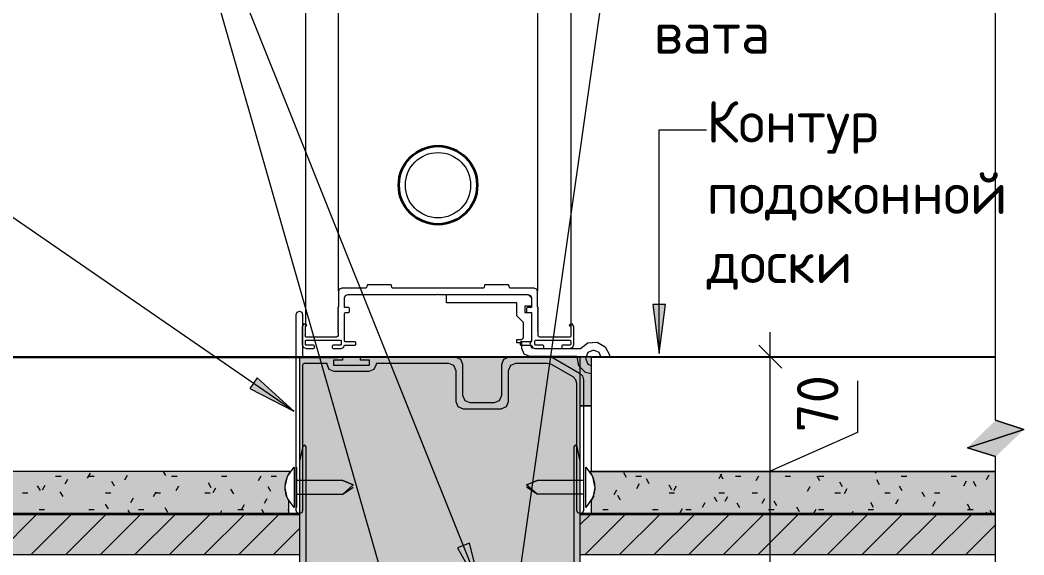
# Model space of a CAD drawing. Header units: millimetres. Extents: x -7839 to 81213, y -1545 to 30369.
# Drawn here: x 77349 to 81079, y 10248 to 12234 of the extents above; entities that cross this region are included whole.
import ezdxf

# ---------------------------------------------------------------- set-up
doc = ezdxf.new("R2010")
doc.units = ezdxf.units.MM
doc.layers.add('PDF _Геометрия', color=7, linetype='Continuous')
doc.layers.add('PDF _Текст', color=7, linetype='Continuous')
doc.layers.add('PDF _Сплошная заливка', color=7, linetype='Continuous', true_color=0xffffff)
doc.styles.add('PDF ISOCPEUR', font='isocpeur.ttf')

msp = doc.modelspace()

# ---------------------------------------------------------------- hatches: boundary and pattern name
at = {"layer": 'PDF _Сплошная заливка', "lineweight": 25, "transparency": 33554559}
msp.add_hatch(color=256, dxfattribs=at).paths.add_polyline_path([(79430.917, 10801.581), (79470.956, 10801.581), (79470.956, 10981.864), (80974.053, 10981.864), (80974.053, 10983.503), (72542.3, 10983.503), (72542.3, 10981.864), (79430.917, 10981.864)])
h = msp.add_hatch(color=256, dxfattribs=at)
h.paths.add_polyline_path([(79157.165, 8596.28), (79484.531, 8596.28), (79484.531, 9162.647), (79521.878, 9162.647), (79521.878, 9528.129), (79484.531, 9528.129), (79484.531, 10094.496), (78334.285, 10094.496), (78334.285, 9528.129), (78296.939, 9528.129), (78296.939, 9162.647), (78334.285, 9162.647), (78334.285, 8596.28)], flags=0)
h.paths.add_polyline_path([(78530.503, 10134.534), (79430.917, 10134.534), (79430.917, 10981.864), (78387.899, 10981.864), (78387.899, 10134.534)], flags=0)
h = msp.add_hatch(color=256, dxfattribs=at)
h.paths.add_polyline_path([(75182.721, 7482.325), (75349.583, 7482.325), (75349.583, 10399.715), (78347.862, 10399.715), (78347.862, 10448.428), (78338.58, 10469.47), (78334.317, 10492.07), (78335.295, 10515.047), (78341.463, 10537.203), (78352.5, 10557.38), (75167.661, 10557.38), (75167.661, 7482.325)], flags=0)
h.paths.add_polyline_path([(80323.073, 10399.715), (80974.053, 10399.715), (80974.053, 10557.38), (79466.317, 10557.38), (79477.354, 10537.203), (79483.522, 10515.047), (79484.5, 10492.07), (79480.238, 10469.47), (79470.956, 10448.428), (79470.956, 10399.715), (79480.238, 10399.715)], flags=0)
h = msp.add_hatch(color=256, dxfattribs=at)
h.paths.add_polyline_path([(75524.507, 10248.113), (78387.899, 10248.113), (78387.899, 10399.715), (75501.185, 10399.715), (75501.185, 10248.113)], flags=0)
h.paths.add_polyline_path([(80974.053, 10248.113), (80974.053, 10399.715), (79430.917, 10399.715), (79430.917, 10248.113), (80323.073, 10248.113)], flags=0)

# ---------------------------------------------------------------- linework, layer by layer
at = {"layer": 'PDF _Геометрия', "lineweight": 20, "transparency": 33554687}
for points in [[(80974.053, 10748.153), (80974.053, 14424.917), (76825.348, 14424.917)], [(80974.053, 10983.503), (72542.3, 10983.503), (80974.053, 10983.503)], [(72542.3, 10981.864), (78530.503, 10981.864), (72542.3, 10981.864)], [(79470.956, 10801.581), (79430.917, 10801.581), (79470.956, 10801.581)], [(76825.348, 7482.325), (80974.053, 7482.325), (80974.053, 10613.023), (80869.019, 10646.375), (80974.053, 10679.727), (81079.143, 10713.873), (80974.053, 10748.018), (81079.143, 10713.873), (80974.053, 10679.727), (80869.019, 10646.375), (80974.053, 10613.023)]]:
    msp.add_lwpolyline(points, dxfattribs=at)
at = {"layer": 'PDF _Геометрия', "lineweight": 9, "transparency": 33554687}
for points in [[(78409.288, 14424.917), (78409.288, 11098.835)], [(79272.082, 14424.917), (79272.082, 11227.068), (79268.53, 11235.644), (79259.953, 11239.197), (79168.993, 11239.197), (79164.579, 11251.324), (79076.383, 11251.324), (79071.968, 11239.197), (78732.381, 11239.197), (78727.967, 11251.324), (78639.771, 11251.324), (78635.356, 11239.197), (78544.395, 11239.197), (78535.82, 11235.644), (78532.268, 11227.068), (78532.268, 14424.917)], [(79395.061, 14424.917), (79395.061, 11098.835)], [(79064.115, 10114.338), (77827.644, 13202.038), (72913.572, 13195.666)], [(79154.24, 8566.121), (77827.644, 13202.038), (77464.415, 13202.038), (76857.697, 13202.038)], [(79165.376, 9892.037), (79527.646, 12435.122), (79703.757, 12435.122)], [(78366.801, 10782.31), (78230.509, 10905.165), (78203.355, 10865.703), (78366.801, 10782.31), (76281.494, 12217.197), (72922.527, 12199.951)], [(79724.031, 10996.19), (79724.031, 11827.4), (79900.141, 11827.4)], [(78532.268, 11227.068), (78532.268, 11170.006), (78530.018, 11168.61), (78530.018, 11164.488), (78532.268, 11163.093), (78530.018, 11161.697), (78530.018, 11157.575), (78532.268, 11156.18), (78530.018, 11154.784), (78530.018, 11150.662), (78532.268, 11149.266), (78530.018, 11147.872), (78530.018, 11143.749), (78532.268, 11142.353), (78530.018, 11140.958), (78530.018, 11136.836), (78532.268, 11135.441), (78530.018, 11134.045), (78530.018, 11129.923), (78532.268, 11128.528), (78530.018, 11127.132), (78530.018, 11123.01), (78532.268, 11121.615), (78530.018, 11120.219), (78530.018, 11116.097), (78532.268, 11114.701), (78530.018, 11113.306), (78530.018, 11109.184), (78532.268, 11107.788), (78530.018, 11106.393), (78530.018, 11102.271), (78532.268, 11100.875), (78530.018, 11099.48), (78530.018, 11095.358), (78532.268, 11093.963), (78530.018, 11092.567), (78530.018, 11088.445), (78532.268, 11087.049), (78530.018, 11085.654), (78530.018, 11081.532), (78532.268, 11080.136), (78529.467, 11077.915), (78529.467, 11075.445), (78530.569, 11074.57), (78530.569, 11063.339), (78528.792, 11059.051), (78524.505, 11057.275), (78412.321, 11057.275), (78410.176, 11058.163), (78409.288, 11060.307), (78409.288, 11061.277), (78406.862, 11063.703), (78409.288, 11066.129), (78409.288, 11098.874), (78413.853, 11098.874), (78414.862, 11100.966), (78414.095, 11103.159), (78403.4, 11105.755), (78397.16, 11096.691), (78397.16, 11029.987), (78401.6, 11019.267), (78412.321, 11014.827), (78439.609, 11014.827), (78441.753, 11015.714), (78442.64, 11017.859), (78442.64, 11023.923), (78441.753, 11026.066), (78439.609, 11026.955), (78412.321, 11026.955), (78410.176, 11027.842), (78409.288, 11029.987), (78409.288, 11042.114), (78410.176, 11044.259), (78412.321, 11045.147), (78539.666, 11045.147), (78541.809, 11044.259), (78542.697, 11042.114), (78542.697, 11029.987), (78541.809, 11027.842), (78539.666, 11026.955), (78512.377, 11026.955), (78510.233, 11026.066), (78509.345, 11023.923), (78509.345, 11017.859), (78510.233, 11015.714), (78512.377, 11014.827), (78542.818, 11014.827), (78551.309, 11018.343), (78554.825, 11026.833), (78554.825, 11026.955), (78594.242, 11026.955), (78596.386, 11027.842), (78597.274, 11029.987), (78597.274, 11036.05), (78596.386, 11038.195), (78594.242, 11039.082), (78557.858, 11039.082), (78555.714, 11039.971), (78554.825, 11042.114), (78554.825, 11145.204), (78555.714, 11147.347), (78557.858, 11148.236), (78569.985, 11148.236), (78572.129, 11149.123), (78573.018, 11151.268), (78573.018, 11163.396), (78572.129, 11165.54), (78569.985, 11166.428), (78554.825, 11166.428), (78554.825, 11202.812), (78558.377, 11211.388), (78566.954, 11214.94), (78900.598, 11214.94), (78902.175, 11216.517), (78903.751, 11214.94), (79237.396, 11214.94), (79245.972, 11211.388), (79249.524, 11202.812), (79249.524, 11166.428), (79234.363, 11166.428), (79232.22, 11165.54), (79231.332, 11163.396), (79231.332, 11151.268), (79232.22, 11149.123), (79234.363, 11148.236), (79246.491, 11148.236), (79248.636, 11147.347), (79249.524, 11145.204), (79249.524, 11042.114), (79248.636, 11039.971), (79246.491, 11039.082), (79210.108, 11039.082), (79207.963, 11038.195), (79207.075, 11036.05), (79207.075, 11029.987), (79207.963, 11027.842), (79210.108, 11026.955), (79249.524, 11026.833), (79249.524, 11026.955)], [(79249.524, 11026.833), (79253.041, 11018.343), (79261.53, 11014.827), (79291.973, 11014.827), (79294.116, 11015.714), (79295.004, 11017.859), (79295.004, 11023.923), (79294.116, 11026.066), (79291.973, 11026.955), (79264.684, 11026.955), (79262.539, 11027.842), (79261.652, 11029.987), (79261.652, 11042.114), (79262.539, 11044.259), (79264.684, 11045.147), (79392.029, 11045.147), (79394.173, 11044.259), (79395.061, 11042.114), (79395.061, 11029.987), (79394.173, 11027.842), (79392.029, 11026.955), (79364.741, 11026.955), (79362.596, 11026.066), (79361.708, 11023.923), (79361.708, 11017.859), (79362.596, 11015.714), (79364.741, 11014.827), (79392.029, 11014.827), (79402.749, 11019.267), (79407.189, 11029.987), (79407.189, 11096.691), (79400.948, 11105.755), (79390.254, 11103.159), (79389.486, 11100.966), (79390.495, 11098.874), (79395.061, 11098.874), (79395.061, 11066.129), (79397.486, 11063.703), (79395.061, 11061.277), (79395.061, 11060.307), (79394.173, 11058.163), (79392.029, 11057.275), (79279.844, 11057.275), (79275.556, 11059.051), (79273.78, 11063.339), (79273.78, 11074.57), (79274.881, 11075.445), (79274.881, 11077.915), (79272.082, 11080.136), (79274.33, 11081.532), (79274.33, 11085.654), (79272.082, 11087.049), (79274.33, 11088.445), (79274.33, 11092.567), (79272.082, 11093.963), (79274.33, 11095.358), (79274.33, 11099.48), (79272.082, 11100.875), (79274.33, 11102.271), (79274.33, 11106.393), (79272.082, 11107.788), (79274.33, 11109.184), (79274.33, 11113.306), (79272.082, 11114.701), (79274.33, 11116.097), (79274.33, 11120.219), (79272.082, 11121.615), (79274.33, 11123.01), (79274.33, 11127.132), (79272.082, 11128.528), (79274.33, 11129.923), (79274.33, 11134.045), (79272.082, 11135.441), (79274.33, 11136.836), (79274.33, 11140.958), (79272.082, 11142.353), (79274.33, 11143.749), (79274.33, 11147.872), (79272.082, 11149.266), (79274.33, 11150.662), (79274.33, 11154.784), (79272.082, 11156.18), (79274.33, 11157.575), (79274.33, 11161.697), (79272.082, 11163.093), (79274.33, 11164.488), (79274.33, 11168.61), (79272.082, 11170.006), (79272.082, 11227.068)], [(79470.956, 10920.788), (79449.669, 10925.908), (79425.998, 10950.772), (79419.621, 10984.506), (79243.46, 10984.506), (79222.02, 10993.387), (79213.139, 11014.827), (79213.139, 11036.05), (79194.947, 11036.05), (79194.947, 11048.179), (79213.139, 11048.179), (79219.203, 11054.243), (79219.203, 11111.852), (79194.947, 11136.107), (79194.947, 11184.62), (78934.193, 11184.62), (78934.193, 11214.94), (79237.396, 11214.94), (79249.524, 11202.812), (79249.524, 11172.492), (79225.267, 11172.492), (79225.267, 11148.236), (79249.524, 11148.236), (79249.524, 11045.851), (79243.49, 11031.246), (79251.16, 11017.43), (79266.746, 11014.827), (79431.446, 11014.827), (79458.975, 11035.337), (79493.231, 11037.612), (79523.232, 11020.923), (79539.364, 10990.617), (79538.619, 10981.864)], [(80136.481, 8465.281), (80136.481, 10134.534), (80136.481, 11075.467)], [(79508.86, 10981.864), (79501.397, 10999.882), (79479.958, 11008.762), (79458.519, 10999.882), (79449.637, 10978.442), (79458.519, 10957.003), (79470.956, 10951.851)], [(80093.61, 11027.379), (80136.481, 10984.506), (80179.354, 10941.633)], [(79430.917, 10134.534), (79430.917, 10981.864), (78387.899, 10981.864), (78387.899, 10134.534)], [(79334.42, 10984.506), (80136.481, 10984.506), (80227.443, 10984.506)], [(80974.053, 10981.864), (79470.956, 10981.864), (79470.956, 10557.38), (80974.053, 10557.38)], [(80461.137, 10894.108), (80461.137, 10702.876), (80136.481, 10559.52)], [(75349.583, 7482.325), (75349.583, 10399.715), (78347.862, 10399.715), (78347.862, 10448.428), (78338.58, 10469.47), (78334.317, 10492.07), (78335.295, 10515.047), (78341.463, 10537.203), (78352.5, 10557.38), (75167.661, 10557.38), (75167.661, 7482.325)], [(77890.655, 10542.75), (77882.207, 10557.38)], [(78344.145, 10542.107), (78367.116, 10573.887), (78367.116, 10424.723), (78344.539, 10455.959)], [(78376.483, 10573.903), (78376.483, 10424.726)], [(79442.335, 10573.903), (79442.335, 10424.726)], [(79474.278, 10455.959), (79451.701, 10424.723), (79451.701, 10573.887), (79474.671, 10542.107)], [(80529.708, 10557.38), (80526.141, 10551.201)], [(77481.246, 10540.05), (77501.578, 10540.05)], [(77525.197, 10528.722), (77515.032, 10511.115)], [(77609.359, 10551.274), (77599.193, 10533.666)], [(77604.468, 10540.05), (77624.8, 10540.05)], [(77699.78, 10503.69), (77689.614, 10521.297)], [(77746.877, 10543.019), (77736.712, 10525.412)], [(77912.521, 10540.05), (77932.854, 10540.05)], [(78097.354, 10540.05), (78117.686, 10540.05)], [(78243.595, 10540.808), (78233.429, 10523.2)], [(78282.187, 10540.05), (78302.519, 10540.05)], [(78334.768, 10502.666), (78342.469, 10539.041)], [(78376.483, 10473.838), (78548.283, 10473.838), (78586.949, 10508.213), (78548.283, 10524.777), (78376.483, 10524.777)], [(78548.684, 10524.777), (78587.351, 10508.213), (78548.684, 10473.838), (78587.351, 10499.307)], [(79270.132, 10473.838), (79231.467, 10508.213), (79270.132, 10524.777)], [(79442.335, 10524.777), (79270.534, 10524.777), (79231.867, 10508.213), (79270.534, 10473.838), (79231.867, 10499.307)], [(79476.349, 10539.041), (79484.048, 10502.666)], [(79602.486, 10535.088), (79592.321, 10552.695)], [(79637.624, 10540.05), (79657.956, 10540.05)], [(79686.649, 10512.536), (79676.483, 10530.144)], [(79955.428, 10548.469), (79945.262, 10530.861)], [(79961.686, 10529.045), (79951.519, 10546.653)], [(80007.289, 10540.05), (80027.62, 10540.05)], [(80092.945, 10540.215), (80082.779, 10522.607)], [(80192.122, 10540.05), (80212.453, 10540.05)], [(80320.885, 10523.002), (80310.719, 10540.61)], [(80315.343, 10540.05), (80335.674, 10540.05)], [(80542.565, 10508.705), (80532.399, 10526.314)], [(80623.397, 10540.05), (80643.729, 10540.05)], [(80808.23, 10540.05), (80828.561, 10540.05)], [(80864.7, 10521.495), (80854.534, 10503.887)], [(80901.763, 10502.663), (80891.598, 10520.271)], [(80948.862, 10544.045), (80938.696, 10526.438)], [(77424.743, 10487.181), (77414.577, 10504.789)], [(77441.035, 10506.171), (77430.869, 10488.563)], [(77508.905, 10464.63), (77498.739, 10482.238)], [(77853.591, 10481.409), (77843.425, 10463.8)], [(77937.752, 10503.959), (77927.586, 10486.352)], [(78058.978, 10497.647), (78048.813, 10515.255)], [(78075.271, 10495.705), (78065.105, 10478.097)], [(78143.14, 10475.096), (78132.974, 10492.704)], [(78280.658, 10483.351), (78270.493, 10500.958)], [(78342.027, 10461.654), (78334.53, 10497.07)], [(78548.283, 10473.838), (78586.949, 10499.307)], [(79442.335, 10473.838), (79270.132, 10473.838), (79231.467, 10499.307)], [(79484.287, 10497.07), (79476.79, 10461.654)], [(79565.423, 10489.07), (79555.257, 10471.462)], [(79649.585, 10511.621), (79639.419, 10494.014)], [(79770.81, 10489.986), (79760.644, 10507.593)], [(79787.104, 10503.367), (79776.938, 10485.759)], [(80283.821, 10501.155), (80273.655, 10483.548)], [(80405.046, 10500.452), (80394.88, 10518.059)], [(80421.338, 10492.901), (80411.173, 10475.293)], [(80626.726, 10486.155), (80616.56, 10503.762)], [(80710.889, 10463.603), (80700.723, 10481.211)], [(77358.025, 10478.439), (77378.356, 10478.439)], [(77666.079, 10478.439), (77686.41, 10478.439)], [(77769.429, 10458.857), (77759.264, 10441.25)], [(77850.911, 10478.439), (77871.242, 10478.439)], [(78035.744, 10478.439), (78056.075, 10478.439)], [(78266.147, 10456.646), (78255.981, 10439.038)], [(79481.261, 10466.519), (79471.409, 10449.453)], [(79579.935, 10450.926), (79569.77, 10468.533)], [(79760.845, 10478.439), (79781.177, 10478.439)], [(79939.134, 10444.883), (79928.968, 10462.491)], [(79945.678, 10478.439), (79966.01, 10478.439)], [(79977.978, 10464.307), (79967.813, 10446.699)], [(80068.9, 10478.439), (80089.231, 10478.439)], [(80115.497, 10456.053), (80105.331, 10438.446)], [(80160.815, 10430.587), (80150.65, 10448.194)], [(80376.954, 10478.439), (80397.285, 10478.439)], [(80561.787, 10478.439), (80582.118, 10478.439)], [(80612.214, 10453.841), (80602.049, 10436.233)], [(80749.733, 10445.587), (80739.567, 10427.98)], [(80746.619, 10478.439), (80766.951, 10478.439)], [(77419.635, 10416.828), (77439.967, 10416.828)], [(77604.468, 10416.828), (77624.8, 10416.828)], [(77677.229, 10419.528), (77667.063, 10437.135)], [(77759.809, 10399.715), (77751.225, 10414.584)], [(77789.3, 10416.828), (77809.632, 10416.828)], [(77898.909, 10405.231), (77888.743, 10422.839)], [(78097.823, 10411.543), (78090.993, 10399.715)], [(78158.965, 10416.828), (78179.296, 10416.828)], [(78181.984, 10434.094), (78171.818, 10416.487)], [(78257.803, 10399.715), (78247.942, 10416.796)], [(78343.798, 10416.828), (78347.862, 10416.828)], [(79514.403, 10416.828), (79534.735, 10416.828)], [(79699.235, 10416.828), (79719.566, 10416.828)], [(79809.655, 10419.205), (79799.489, 10401.597)], [(79822.457, 10416.828), (79842.789, 10416.828)], [(79893.816, 10441.756), (79883.65, 10424.149)], [(80023.297, 10422.332), (80013.131, 10439.94)], [(80130.511, 10416.828), (80150.843, 10416.828)], [(80244.977, 10408.035), (80234.811, 10425.643)], [(80306.372, 10416.993), (80296.397, 10399.715)], [(80315.343, 10416.828), (80335.674, 10416.828)], [(80443.89, 10408.739), (80438.68, 10399.715)], [(80500.176, 10416.828), (80520.507, 10416.828)], [(80520.014, 10424.544), (80509.848, 10442.152)], [(80879.213, 10418.501), (80869.047, 10436.109)], [(80869.841, 10416.828), (80890.172, 10416.828)], [(80940.608, 10406.527), (80936.674, 10399.715)], [(80961.2, 10399.715), (80953.208, 10413.558)], [(77260.351, 10248.113), (77411.953, 10399.715)], [(77388.989, 10248.113), (77540.59, 10399.715)], [(77517.627, 10248.113), (77669.229, 10399.715)], [(77646.266, 10248.113), (77797.867, 10399.715)], [(77774.903, 10248.113), (77926.504, 10399.715)], [(77903.541, 10248.113), (78055.143, 10399.715)], [(77973.236, 10399.715), (77972.905, 10400.288)], [(78032.18, 10248.113), (78183.78, 10399.715)], [(78160.817, 10248.113), (78312.419, 10399.715)], [(79430.917, 10360.471), (79470.161, 10399.715)], [(79447.197, 10248.113), (79598.8, 10399.715)], [(79575.836, 10248.113), (79727.437, 10399.715)], [(79704.474, 10248.113), (79856.076, 10399.715)], [(79833.113, 10248.113), (79984.713, 10399.715)], [(79961.75, 10248.113), (80113.351, 10399.715)], [(80090.388, 10248.113), (80241.99, 10399.715)], [(80219.026, 10248.113), (80370.627, 10399.715)], [(80320.923, 10399.715), (80318.972, 10403.092)], [(80347.664, 10248.113), (80499.266, 10399.715)], [(80476.303, 10248.113), (80627.904, 10399.715)], [(80604.94, 10248.113), (80756.542, 10399.715)], [(80733.578, 10248.113), (80885.18, 10399.715)], [(78289.456, 10248.113), (78387.899, 10346.558)], [(80862.217, 10248.113), (80974.053, 10359.949)], [(78387.899, 10248.113), (76107.59, 10248.113), (75501.185, 10248.113), (75501.185, 8556.242), (76107.59, 8556.242)], [(80974.053, 10248.113), (79430.917, 10248.113)]]:
    msp.add_lwpolyline(points, dxfattribs=at)
at = {"layer": 'PDF _Геометрия', "lineweight": 20, "transparency": 33554687}
for points in [[(78399.19, 10953.182), (78399.19, 10413.36), (78395.673, 10404.869), (78387.184, 10401.353), (78387.062, 10401.353), (78378.487, 10404.905), (78374.934, 10413.481), (78374.934, 11141.168), (78378.487, 11149.744), (78387.062, 11153.296), (78387.184, 11153.296), (78395.673, 11149.779), (78399.19, 11141.289), (78399.19, 10989.566), (78400.967, 10985.279), (78405.254, 10983.503), (78547.76, 10983.503), (78547.76, 10971.374), (78514.407, 10971.374), (78514.407, 10953.182), (78647.816, 10953.182), (78647.816, 10971.374), (78614.464, 10971.374), (78614.464, 10983.503), (78966.18, 10983.503), (78985.475, 10975.51), (78993.468, 10956.214), (78993.468, 10840.997), (79001.46, 10821.701), (79020.756, 10813.709), (79111.717, 10813.709), (79131.013, 10821.701), (79139.005, 10840.997), (79139.005, 10956.214), (79146.997, 10975.51), (79166.293, 10983.503), (79315.298, 10983.503), (79323.146, 10982.469), (79330.458, 10979.44), (79428.26, 10922.974), (79438.47, 10912.763), (79442.208, 10898.816), (79442.208, 10413.36), (79438.691, 10404.869), (79430.202, 10401.353), (79429.959, 10401.353), (79421.468, 10404.869), (79417.952, 10413.36), (79417.952, 10884.812), (79414.215, 10898.76), (79404.005, 10908.97), (79323.959, 10955.184), (79316.646, 10958.213), (79308.799, 10959.246), (79190.549, 10959.246), (79171.254, 10951.253), (79163.261, 10931.958), (79163.261, 10816.741), (79155.269, 10797.445), (79135.974, 10789.452), (78996.499, 10789.452), (78977.205, 10797.445), (78969.211, 10816.741), (78969.211, 10931.958), (78961.219, 10951.253), (78941.923, 10959.246), (78672.073, 10959.246), (78672.073, 10955.608), (78664.258, 10936.74), (78645.391, 10928.926), (78516.833, 10928.926), (78497.966, 10936.74), (78490.152, 10955.608), (78490.152, 10959.246), (78405.254, 10959.246), (78400.967, 10957.47)], [(78412.156, 10649.979), (78406.753, 10656.007), (78400.172, 10651.293), (78387.899, 10596.009), (78387.899, 10134.534), (79430.917, 10134.534), (79430.917, 10596.009), (79418.645, 10651.293), (79412.065, 10656.007), (79406.661, 10649.979), (79406.661, 10158.791), (78910.986, 10158.791), (78909.409, 10157.214), (78907.832, 10158.791), (78412.156, 10158.791)]]:
    msp.add_lwpolyline(points, close=True, dxfattribs=at)
at = {"layer": 'PDF _Геометрия', "lineweight": 9, "transparency": 33554687}
for points in [[(79724.031, 10996.19), (79747.981, 11178.112), (79700.081, 11178.112)], [(80974.053, 10399.715), (80974.053, 10557.38), (79466.317, 10557.38), (79477.354, 10537.203), (79483.522, 10515.047), (79484.5, 10492.07), (79480.238, 10469.47), (79470.956, 10448.428), (79470.956, 10399.715)], [(79064.115, 10114.338), (79018.719, 10292.125), (78974.252, 10274.318)]]:
    msp.add_lwpolyline(points, close=True, dxfattribs=at)
at = {"layer": 'PDF _Геометрия', "lineweight": 35, "transparency": 33554687}
for points in [[(78387.899, 10399.715), (76107.59, 10399.715), (75501.185, 10399.715), (75349.583, 10399.715), (75349.583, 8556.242), (75349.583, 7482.325)], [(80974.053, 10399.715), (79430.917, 10399.715)]]:
    msp.add_lwpolyline(points, dxfattribs=at)
msp.add_circle((78902.175, 11621.232), 145.537, dxfattribs=at)
at = {"layer": 'PDF _Геометрия', "lineweight": 9, "transparency": 33554687}
msp.add_circle((78902.175, 11621.232), 121.281, dxfattribs=at)
at = {"layer": 'PDF _Сплошная заливка', "color": 7, "lineweight": 9, "transparency": 33554559}
for points in [[(79724.031, 10996.19), (79747.981, 11178.112), (79700.081, 11178.112)], [(78366.801, 10782.31), (78230.509, 10905.165), (78203.355, 10865.703)], [(79064.115, 10114.338), (79018.719, 10292.125), (78974.252, 10274.318)]]:
    msp.add_solid(points, dxfattribs=at)
at = {"layer": 'PDF _Сплошная заливка', "lineweight": 9, "transparency": 33554559}
for points in [[(80869.019, 10646.375), (81079.143, 10713.873), (80903.484, 10679.727), (80974.053, 10748.018)], [(80974.053, 10613.023), (81079.143, 10713.873), (80869.019, 10646.375)], [(80974.053, 10248.038), (80974.053, 10248.113), (80323.073, 10248.038)]]:
    msp.add_solid(points, dxfattribs=at)

# ---------------------------------------------------------------- texts
at = {"layer": 'PDF _Текст', "lineweight": 25, "transparency": 33554687, "char_height": 154.027, "attachment_point": 4, "style": 'PDF ISOCPEUR'}
for s, insert in [('вата', (79703.756, 12186.682)), ('Контур', (79900.141, 11835.671)), ('подоконной', (79900.141, 11578.959)), ('доски', (79900.141, 11322.247))]:
    msp.add_mtext(s, dxfattribs=dict(at, insert=insert))
at = {"layer": 'PDF _Текст', "lineweight": 25, "transparency": 33554687, "insert": (80313.041, 10702.876), "char_height": 154.027, "attachment_point": 4, "rotation": 90, "style": 'PDF ISOCPEUR'}
msp.add_mtext('70', dxfattribs=at)

doc.saveas('drawing.dxf')
